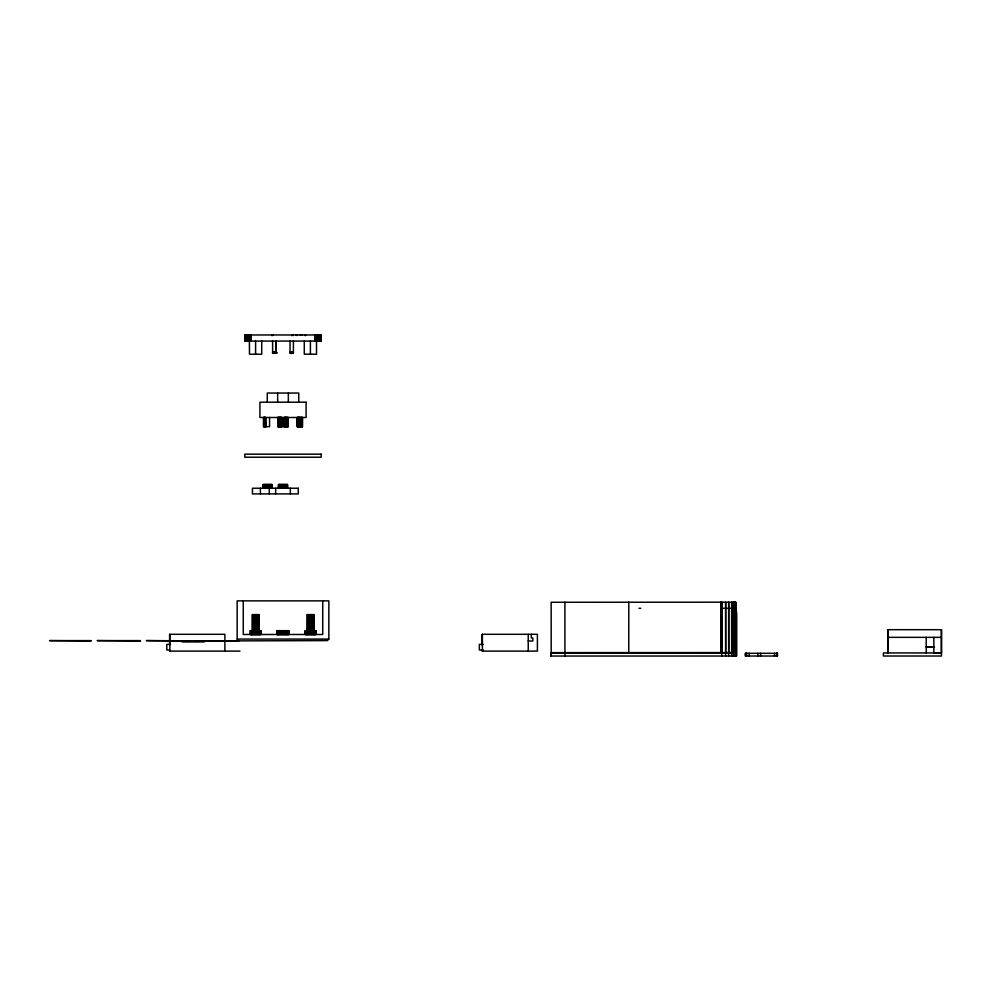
<?xml version="1.0" encoding="UTF-8"?>
<svg xmlns="http://www.w3.org/2000/svg" width="991" height="991" viewBox="0 0 991 991"><rect width="100%" height="100%" fill="white"/><g stroke="black" fill="none" stroke-linecap="round" stroke-linejoin="round"><path stroke-width="1.49" d="M293.398 341.077L293.398 352.412C291.23 355.038 288.864 352.04 292.642 353.291M628.802 602.194L628.752 652.97L551.157 653.044L551.157 656.03M720.841 652.97L720.841 602.194M721.349 652.97L721.349 602.194M735.681 656.03L735.681 602.194L551.157 602.268L551.194 652.623L735.706 652.549L735.681 602.194M550.897 656.03L736.486 656.03L736.486 611.36M941.45 637.349L887.961 637.349L887.973 652.945L887.973 629.681L941.45 629.694L941.45 652.958L883.39 652.933L883.377 656.017L941.45 656.017L941.45 629.694M926.213 652.933L926.238 637.349M300.868 334.97L300.248 334.97M300.719 334.97L301.784 334.97M296.235 334.97L296.879 335.577L296.693 334.97M305.191 335.577L304.98 334.97L305.724 335.577M272.612 352.387L275.969 352.474L275.052 353.304L272.612 352.387L275.969 352.387L275.969 341.077L275.969 352.412L272.612 352.387L272.612 341.077M272.364 335.577L271.918 334.97L272.946 334.97L271.819 335.577M293.163 335.577L291.763 334.97L293.212 334.97M290.747 353.279C287.155 351.495 299.059 353.242 290.041 352.474L290.029 341.077M291.874 335.577L292.345 334.97M272.686 352.734L275.932 352.647L272.624 352.523C282.695 352.61 266.876 352.548 275.139 353.304C265.576 352.734 285.631 352.808 272.798 352.945L275.771 352.969L273.367 353.291M189.938 641.016L146.296 640.607L238.682 641.016L237.159 639.071L237.159 600.868L328.851 600.868L328.851 639.071L327.315 640.607L194.1 641.016M292.94 353.18L290.561 353.217M272.649 352.623L275.956 352.548M290.276 353.007L293.324 352.759L290.029 352.387L293.187 352.969M293.262 352.87L290.103 352.734L293.324 352.759M272.847 353.007L275.647 353.093M290.041 352.511L293.386 352.523M273.405 353.304L275.213 353.291M244.827 334.97L321.183 334.97L321.183 341.077L244.827 341.077M263.172 484.574L272.265 484.574L272.302 488.241M638.984 608.301L640.756 608.301M720.841 608.301L735.681 608.301M734.641 613.243L736.486 613.243L736.486 656.03M307.309 614.631L313.936 614.631M734.641 619.35L736.486 619.35M260.93 634.488L260.93 630.672L250.277 630.672L250.265 634.488M276.91 630.672L289.099 630.672L288.976 634.488L288.815 630.672M305.29 630.672L305.352 634.488L305.278 630.672L315.943 630.672L315.918 634.488M237.159 639.071L328.851 639.071M91.098 640.607L49.55 640.607L91.098 641.016M140.425 640.607L97.168 640.607L140.425 641.016M528.203 641.016L532.824 641.016L532.824 637.969L531.287 637.969L531.287 634.302M182.059 641.945L204.183 641.945M169.461 644.361L166.81 644.361L166.81 650.022L169.461 650.022M483.311 644.361L479.334 644.361L479.334 650.022L483.311 650.022M169.597 651.112L240.008 651.112M482.109 651.112L537.407 651.112L537.407 634.302L482.109 634.302L482.109 644.992M941.45 652.933L933.856 652.933L933.856 637.349M735.681 652.97L618.372 653.044M735.396 652.549L735.359 602.194L735.372 656.03M734.356 652.549L734.331 602.194L734.331 656.03M733.34 652.549L733.328 602.194L733.328 656.03M731.705 652.549L731.68 602.194L731.68 656.03M728.719 652.549L728.695 602.194L728.695 656.03M725.672 652.549L725.647 602.194L725.647 656.03M721.869 652.549L721.844 602.194L721.844 656.03M564.907 602.268L564.932 652.623M887.973 629.681L887.973 652.958M777.254 653.304L777.254 656.03M777.179 653.304L777.229 656.03M776.907 653.304L776.845 656.03M776.659 653.304L776.659 656.03M774.491 653.304L774.491 656.03M760.605 653.304L760.605 656.03M757.892 653.304L757.88 656.03M749.171 653.304L749.171 656.03M746.632 653.304L746.582 656.03M746.099 656.03L746.099 653.304L745.913 656.03M745.765 656.03L745.666 653.304L745.616 656.03M735.681 614.16L735.681 624.863M564.907 653.044L564.907 656.03M551.169 653.044L551.169 656.03M528.24 634.302L528.24 651.112M482.394 634.302L482.394 651.112M322.732 600.868L322.732 634.488L243.266 634.488L243.266 600.868M321.158 334.97L321.121 341.077M320.836 334.97L320.923 341.077M320.638 334.97L320.638 341.077M320.39 334.97L320.514 341.077M320.254 334.97L320.254 341.077M320.105 334.97L319.944 341.077M319.783 334.97L319.783 341.077M319.598 334.97L319.598 341.077M319.412 334.97L319.412 341.077M319.226 334.97L319.226 341.077M319.028 334.97L319.028 341.077M318.817 334.97L318.817 341.077M318.606 334.97L318.606 341.077M318.384 334.97L318.384 341.077M318.148 334.97L318.148 341.077M317.913 334.97L317.913 341.077M317.677 334.97L317.677 341.077M317.43 334.97L317.43 341.077M317.182 334.97L317.182 341.077M316.934 334.97L316.934 341.077M316.674 334.97L316.674 341.077M316.513 341.077L316.513 354.221L304.287 354.221L304.287 341.077M316.414 334.97L316.414 341.077M316.154 334.97L316.154 341.077M315.894 334.97L315.894 341.077M315.634 334.97L315.634 341.077M315.72 630.672L315.782 634.488M315.559 634.488L315.472 630.672L315.249 634.488M315.361 334.97L315.361 341.077M315.101 334.97L315.101 341.077M315.126 630.672L315.002 634.488M314.865 630.672L314.865 634.488M314.717 630.672L314.717 634.488M314.407 630.672L314.568 634.488M314.234 630.672L314.234 634.488M313.986 614.631L314.06 634.488M313.874 634.488L313.775 614.631L313.689 634.488M313.453 614.631L313.49 634.488M313.292 614.631L313.292 634.488M313.094 614.631L313.094 634.488M312.896 614.631L312.883 634.488M312.661 634.488L312.549 614.631L312.45 634.488M312.177 614.631L312.227 634.488M311.905 614.631L312.004 634.488M311.769 614.631L311.781 634.488M311.484 614.631L311.546 634.488M311.347 614.631L311.323 634.488M311.063 614.631L311.087 634.488M310.914 614.631L310.852 634.488M310.765 614.631L310.765 630.672M310.617 614.631L310.617 634.488M310.406 341.077L310.406 354.221M310.332 614.631L310.381 634.488M310.034 614.631L310.158 634.488M309.886 614.631L309.923 634.488M309.749 614.631L309.688 634.488M309.465 614.631L309.465 634.488M309.328 614.631L309.229 634.488M309.204 614.631L309.006 634.488M308.944 614.631L308.796 634.488M308.697 614.631L308.697 630.672M308.573 614.631L308.573 634.488M308.35 614.631L308.362 634.488M308.04 614.631L308.151 634.488M307.78 614.631L307.941 634.488M307.743 634.488L307.569 614.631L307.359 634.488M307.272 614.631L307.185 634.488M307.012 630.672L307.012 634.488M306.838 630.672L306.838 634.488M306.677 630.672L306.516 634.488M306.38 630.672L306.38 634.488M306.244 630.672L306.108 634.488M305.984 630.672L305.984 634.488M305.872 630.672L305.773 634.488M305.674 630.672L305.587 634.488M302.552 417.496L302.528 426.663L297.127 426.663L297.089 417.496M302.305 417.496L302.255 426.663M302.131 417.496L301.995 426.663M301.921 417.496L301.846 426.663M301.76 417.496L301.586 426.663M301.487 417.496L301.388 426.663L301.19 417.496M300.979 417.496L301.078 426.663M300.868 426.663L300.756 417.496L300.645 426.663M300.521 417.496L300.409 426.663M300.285 417.496L300.174 426.663M300.05 417.496L299.939 426.663M299.815 417.496L299.815 426.663M299.579 417.496L299.691 426.663M299.332 417.496L299.455 426.663M299.096 417.496L299.22 426.663M298.985 417.496L298.985 426.663M298.749 402.21L298.749 393.043L267.26 393.043L267.26 402.21M298.762 417.496L298.873 426.663M298.539 417.496L298.65 426.663M298.341 417.496L298.44 426.663M298.142 417.496L298.241 426.663M297.87 417.496L297.957 426.663M297.709 417.496L297.783 426.663M297.56 417.496L297.498 426.663L297.436 417.496M290.338 488.241L290.338 493.902M288.629 630.672L288.728 634.488M288.356 393.043L288.356 402.21M288.406 630.672L288.517 634.488M288.183 417.496L288.195 426.663L277.852 426.663L277.814 417.496M288.27 630.672L288.27 634.488M288.071 417.496L288.022 426.663M288.133 630.672L287.985 634.488M287.886 417.496L287.886 426.663M287.824 630.672L287.824 634.488M287.712 426.663L287.613 417.496L287.39 426.663M287.663 630.672L287.663 634.488M287.427 484.574L287.477 488.241L287.576 484.574L278.459 484.574L278.421 488.241M287.489 630.672L287.489 634.488M287.13 417.496L287.254 426.663M287.316 484.574L287.241 488.241M287.303 630.672L287.105 634.488M286.981 417.496L286.981 426.663M286.969 484.574L287.068 488.241M286.907 630.672L286.907 634.488M286.833 417.496L286.833 426.663M286.758 484.574L286.87 488.241M286.696 630.672L286.696 634.488M286.672 417.496L286.51 426.663M286.647 484.574L286.51 488.241L286.387 484.574M286.349 417.496L286.349 426.663M286.486 630.672L286.486 634.488M286.164 417.496L286.164 426.663M286.25 484.574L286.102 488.241M286.263 630.672L286.263 634.488M285.978 417.496L285.978 426.663M285.953 484.574L285.953 488.241M286.04 630.672L286.04 634.488M285.792 417.496L285.792 426.663M285.792 484.574L285.792 488.241M285.804 630.672L285.804 634.488M285.606 417.496L285.606 426.663M285.631 484.574L285.47 488.241M285.569 630.672L285.569 634.488M285.408 417.496L285.408 426.663M285.297 484.574L285.297 488.241M285.321 630.672L285.321 634.488M285.197 417.496L285.197 426.663M285.123 484.574L285.123 488.241M285.086 630.672L285.086 634.488M284.987 417.496L284.987 426.663M284.937 484.574L284.937 488.241M284.838 417.496L284.776 426.663M284.764 484.574L284.764 488.241M284.826 630.672L284.826 634.488M284.566 417.496L284.566 426.663M284.566 484.574L284.566 488.241M284.578 630.672L284.578 634.488M284.343 417.496L284.343 426.663M284.38 484.574L284.38 488.241M284.318 630.672L284.318 634.488M284.132 417.496L284.132 426.663M284.194 484.574L284.194 488.241M284.058 630.672L284.058 634.488M283.996 484.574L283.996 488.241M283.798 484.574L283.599 488.241M283.798 630.672L283.798 634.488M283.401 484.574L283.401 488.241M283.537 630.672L283.537 634.488M283.203 484.574L283.203 488.241M283.265 630.672L283.265 634.488M283.005 484.574L283.005 488.241M283.005 630.672L283.005 634.488M282.807 484.574L282.807 488.241M282.608 484.574L282.608 488.241M282.745 630.672L282.745 634.488M282.41 484.574L282.41 488.241M282.472 630.672L282.472 634.488M282.212 484.574L282.212 488.241M282.212 630.672L282.212 634.488M282.014 484.574L282.014 488.241M281.952 630.672L281.952 634.488M281.878 417.496L281.878 426.663M281.816 484.574L281.816 488.241M281.655 417.496L281.655 426.663M281.63 484.574L281.63 488.241M281.692 630.672L281.692 634.488M281.444 417.496L281.444 426.663M281.432 484.574L281.432 488.241M281.432 630.672L281.432 634.488M281.171 417.496L281.221 426.663M281.246 484.574L281.246 488.241M281.184 630.672L281.184 634.488M281.01 417.496L281.01 426.663M281.06 484.574L281.06 488.241M280.924 630.672L280.924 634.488M280.812 417.496L280.812 426.663M280.713 484.574L280.887 488.241M280.602 417.496L280.602 426.663M280.54 484.574L280.54 488.241M280.676 630.672L280.676 634.488M280.403 417.496L280.403 426.663M280.379 484.574L280.379 488.241M280.441 630.672L280.441 634.488M280.218 417.496L280.218 426.663M280.218 484.574L280.218 488.241M280.205 630.672L280.205 634.488M280.019 417.496L280.019 426.663M280.057 484.574L279.908 488.241M279.97 630.672L279.97 634.488M279.846 417.496L279.846 426.663M279.759 484.574L279.759 488.241M279.735 630.672L279.735 634.488M279.66 417.496L279.499 426.663M279.623 484.574L279.487 488.241M279.524 630.672L279.524 634.488M279.326 417.496L279.326 426.663M279.363 484.574L279.363 488.241M279.301 630.672L279.301 634.488M279.177 417.496L279.177 426.663M279.14 484.574L279.251 488.241M279.103 630.672L279.103 634.488M279.028 417.496L278.88 426.663M278.942 484.574L278.942 488.241L278.694 484.574M278.892 630.672L278.892 634.488M278.744 417.496L278.744 426.663M278.706 630.672L278.706 634.488M278.508 417.496L278.62 426.663M278.632 484.574L278.483 488.241M278.521 630.672L278.521 634.488M278.397 417.496L278.298 426.663L278.05 417.496M278.347 630.672L278.347 634.488M278.174 630.672L278.174 634.488M277.926 417.496L277.889 426.663M278.025 630.672L277.876 634.488M277.653 393.043L277.653 402.21M277.728 630.672L277.728 634.488M277.48 630.672L277.604 634.488M277.282 630.672L277.381 634.488M277.108 630.672L277.195 634.488M276.984 630.672L276.898 634.488M275.671 488.241L275.671 493.902M272.153 484.574L272.203 488.241M272.029 484.574L271.955 488.241M271.794 484.574L271.695 488.241M271.472 484.574L271.584 488.241M271.361 484.574L271.237 488.241M271.1 484.574L271.1 488.241M270.816 484.574L270.964 488.241M270.667 484.574L270.667 488.241M270.518 484.574L270.518 488.241M270.357 484.574L270.184 488.241M270.01 484.574L270.01 488.241M269.837 484.574L269.837 488.241M269.663 484.574L269.663 488.241M269.552 417.496L269.552 426.663L263.507 426.663L263.445 417.496M269.478 484.574L269.478 488.241M269.292 484.574L269.255 493.902M269.106 484.574L269.106 488.241M268.908 484.574L268.908 488.241M268.71 484.574L268.71 488.241M268.524 484.574L268.524 488.241M268.127 484.574L268.326 488.241M267.917 484.574L267.917 488.241M267.719 484.574L267.719 488.241M267.52 484.574L267.52 488.241M267.322 484.574L267.322 488.241M267.124 484.574L267.124 488.241M266.926 484.574L266.926 488.241M266.728 484.574L266.728 488.241M266.529 484.574L266.529 488.241M266.344 484.574L266.344 488.241M266.071 426.663L265.712 417.496M266.158 484.574L266.158 488.241M265.972 484.574L265.972 488.241M265.786 484.574L265.786 488.241M265.477 417.496L265.6 426.663M265.6 484.574L265.6 488.241M265.365 417.496L265.254 426.663M265.254 484.574L265.427 488.241M265.031 417.496L265.142 426.663M265.093 484.574L265.093 488.241M264.919 417.496L264.82 426.663M264.931 484.574L264.931 488.241M264.721 417.496L264.622 426.663M264.77 484.574L264.622 488.241M264.523 417.496L264.424 426.663M264.486 484.574L264.486 488.241M264.25 417.496L264.337 426.663M264.213 484.574L264.337 488.241M264.089 417.496L264.015 426.663L263.879 417.496M264.089 484.574L264.089 488.241L263.854 484.574M263.755 417.496L263.705 426.663M263.755 484.574L263.755 488.241M263.482 484.574L263.408 488.241M263.346 484.574L263.247 488.241M263.148 484.574L263.135 488.241M261.723 341.077L261.723 354.221L249.497 354.221L249.336 334.97M260.868 630.672L260.831 634.488M260.546 630.672L260.546 634.488M260.385 488.241L260.385 493.902M260.348 630.672L260.348 634.488L260.113 630.672M259.989 630.672L259.989 634.488M259.704 630.672L259.853 634.488M259.543 630.672L259.543 634.488M259.382 630.672L259.382 634.488M259.047 630.672L259.221 634.488M258.862 634.488L258.849 614.631L252.296 614.631L252.346 634.488M258.812 614.631L258.676 634.488M258.589 614.631L258.478 634.488M258.354 614.631L258.279 634.488M258.18 614.631L258.069 634.488M257.871 634.488L257.871 614.631L257.648 634.488M257.536 614.631L257.437 634.488M257.288 614.631L257.214 634.488M257.152 614.631L256.991 634.488M256.892 614.631L256.768 634.488M256.619 614.631L256.756 630.672M256.471 614.631L256.533 634.488M256.335 614.631L256.297 634.488M256.05 614.631L256.074 634.488M255.752 614.631L255.839 634.488M255.604 341.077L255.604 354.221M255.604 614.631L255.604 634.488M255.455 614.631L255.368 634.488M255.306 614.631L255.133 634.488M255.021 614.631L254.91 634.488M254.737 614.631L254.873 630.672M254.588 614.631L254.675 634.488M254.452 634.488L254.315 614.631L254.216 634.488M254.055 614.631L253.993 634.488M253.77 634.488L253.671 614.631L253.56 634.488M253.337 614.631L253.349 634.488M253.126 614.631L253.139 634.488M252.854 614.631L252.928 634.488M252.767 614.631L252.73 634.488M252.494 614.631L252.532 634.488M252.172 630.672L252.172 634.488M251.987 630.672L251.825 634.488M251.664 630.672L251.664 634.488M251.503 630.672L251.503 634.488M251.367 634.488L251.219 630.672L251.095 634.488M250.909 334.97L250.909 341.077M250.971 630.672L250.859 634.488M250.649 334.97L250.649 341.077M250.76 630.672L250.76 634.488M250.376 334.97L250.376 341.077M250.389 630.672L250.5 634.488M250.116 334.97L250.116 341.077M249.856 334.97L249.856 341.077M249.583 334.97L249.583 341.077M249.075 334.97L249.075 341.077M248.815 334.97L248.815 341.077M248.568 334.97L248.568 341.077M248.332 334.97L248.332 341.077M248.084 334.97L248.084 341.077M247.861 334.97L247.861 341.077M247.626 334.97L247.626 341.077M247.403 334.97L247.403 341.077M247.193 334.97L247.193 341.077M246.982 334.97L246.982 341.077M246.784 334.97L246.784 341.077M246.586 334.97L246.586 341.077M246.4 334.97L246.4 341.077M246.226 334.97L246.065 341.077M245.904 334.97L245.904 341.077M245.756 334.97L245.619 341.077M245.495 334.97L245.495 341.077L245.26 334.97M245.173 334.97L245.012 341.077L244.938 334.97M224.883 651.112L224.883 634.302L169.597 634.302L169.597 644.992M169.87 634.302L169.87 651.112M926.238 646.826L934.426 646.838L926.238 646.826M275.51 353.18L273.107 353.205L275.448 353.217M275.374 353.254L273.256 353.267L275.3 353.279M306.083 402.21L259.927 402.21L259.927 417.496L306.083 417.496L306.083 402.21M321.208 454.163L244.802 454.163L244.802 457.223L321.208 457.223L321.208 454.163M298.291 488.241L252.445 488.241L252.445 493.902L298.291 493.902L298.291 488.241M777.539 653.304L745.319 653.304L745.331 656.03L777.539 656.03L777.539 653.304"/></g></svg>
